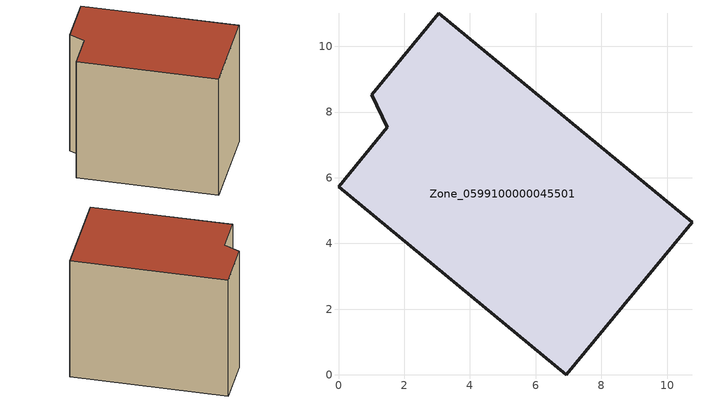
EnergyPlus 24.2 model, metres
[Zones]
Zone_0599100000045501
 floor ground (C_G): 3.06,11.01 10.76,4.64 6.94,0 0,5.73 1.48,7.53 1.01,8.52 z0
 wall outside (C_F): 6.94,0 10.76,4.64 3.06,11.01 1.01,8.52 1.48,7.53 0,5.73 6.94,0 z0:8.66
 roof outside (C_R): 10.76,4.64 3.06,11.01 1.01,8.52 1.48,7.53 0,5.73 6.94,0 z8.66
[BUILDING]
Pand.0599100000045501: North Axis=0; Terrain=City; Loads Convergence Tolerance Value=0.04; Temperature Convergence Tolerance Value=0.4; Solar Distribution=FullExterior; Maximum Number of Warmup Days=25; Minimum Number of Warmup Days=1
[Site:Location]
Rotterdam.The.Hague.AP_ZH_NLD Design_Conditions: Latitude=51.96; Longitude=4.45; Time Zone=1; Elevation=-4.5
[SITE:GROUNDTEMPERATURE:BUILDINGSURFACE]
18, 18, 18, 18, 18, 18, 18, 18, 18, 18, 18, 18
[MATERIAL] Thermal Absorptance=0.9; Solar Absorptance=0.7; Visible Absorptance=0.7
Name | Roughness | Thickness | Conductivity | Density | Specific Heat
G.TI.1946-1964 | MediumSmooth | 0.15 | 1 | 540 | 1210
F.TI.1946-1964 | Rough | 0.3 | 0.857143 | 1920 | 840
R.TI.1946-1964 | MediumRough | 0.2 | 0.277778 | 1500 | 1000
[CONSTRUCTION]
C_G: G.TI.1946-1964
C_F: F.TI.1946-1964
C_R: R.TI.1946-1964
[ZONE]
Zone_0599100000045501: Type=1; Multiplier=1; Ceiling Height=Autocalculate; Volume=Autocalculate; Floor Area=autocalculate; Part of Total Floor Area=Yes
[ZONEINFILTRATION:DESIGNFLOWRATE]
Infil_Zone_0599100000045501: Zone or ZoneList or Space or SpaceList=Zone_0599100000045501; Schedule=AlwaysOn; Design Flow Rate Calculation Method=Flow/Area; Flow Rate per Floor Area=0.003; Constant Term Coefficient=1; Temperature Term Coefficient=0; Velocity Term Coefficient=0; Velocity Squared Term Coefficient=0
[HVACTEMPLATE:ZONE:IDEALLOADSAIRSYSTEM]
Zone_0599100000045501: Maximum Heating Supply Air Temperature=50; Minimum Cooling Supply Air Temperature=13; Maximum Heating Supply Air Humidity Ratio=0.0156; Minimum Cooling Supply Air Humidity Ratio=0.0077; Heating Limit=NoLimit; Cooling Limit=NoLimit; Dehumidification Control Type=ConstantSensibleHeatRatio; Cooling Sensible Heat Ratio=0.7; Dehumidification Setpoint=60; Humidification Control Type=None; Humidification Setpoint=30; Outdoor Air Method=None; Outdoor Air Flow Rate per Person=0.00944; Outdoor Air Flow Rate per Zone Floor Area=0; Outdoor Air Flow Rate per Zone=0; Demand Controlled Ventilation Type=None; Outdoor Air Economizer Type=NoEconomizer; Heat Recovery Type=None; Sensible Heat Recovery Effectiveness=0.7; Latent Heat Recovery Effectiveness=0.65
[ZONECONTROL:THERMOSTAT]
ThermostatControl_Zone_0599100000045501: Zone or ZoneList=Zone_0599100000045501; Control Type Schedule=DualSetpointControlType; Control 1=Thermostat_Zone_0599100000045501; Temperature Difference Between Cutout And Setpoint=0
[THERMOSTATSETPOINT:DUALSETPOINT]
Thermostat_Zone_0599100000045501: Heating Setpoint Temperature Schedule=HeatingSetpoint_Zone_0599100000045501; Cooling Setpoint Temperature Schedule=CoolingSetpoint_Zone_0599100000045501
[SCHEDULE:COMPACT]
HeatingSetpoint_Zone_0599100000045501: Through: 12/31, For: AllDays, Until: 24:00, 21
CoolingSetpoint_Zone_0599100000045501: Through: 12/31, For: AllDays, Until: 24:00, 24
DualSetpointControlType: Through: 12/31, For: AllDays, Until: 24:00, 4
AlwaysOn: Through: 12/31, For: AllDays, Until: 24:00, 1
